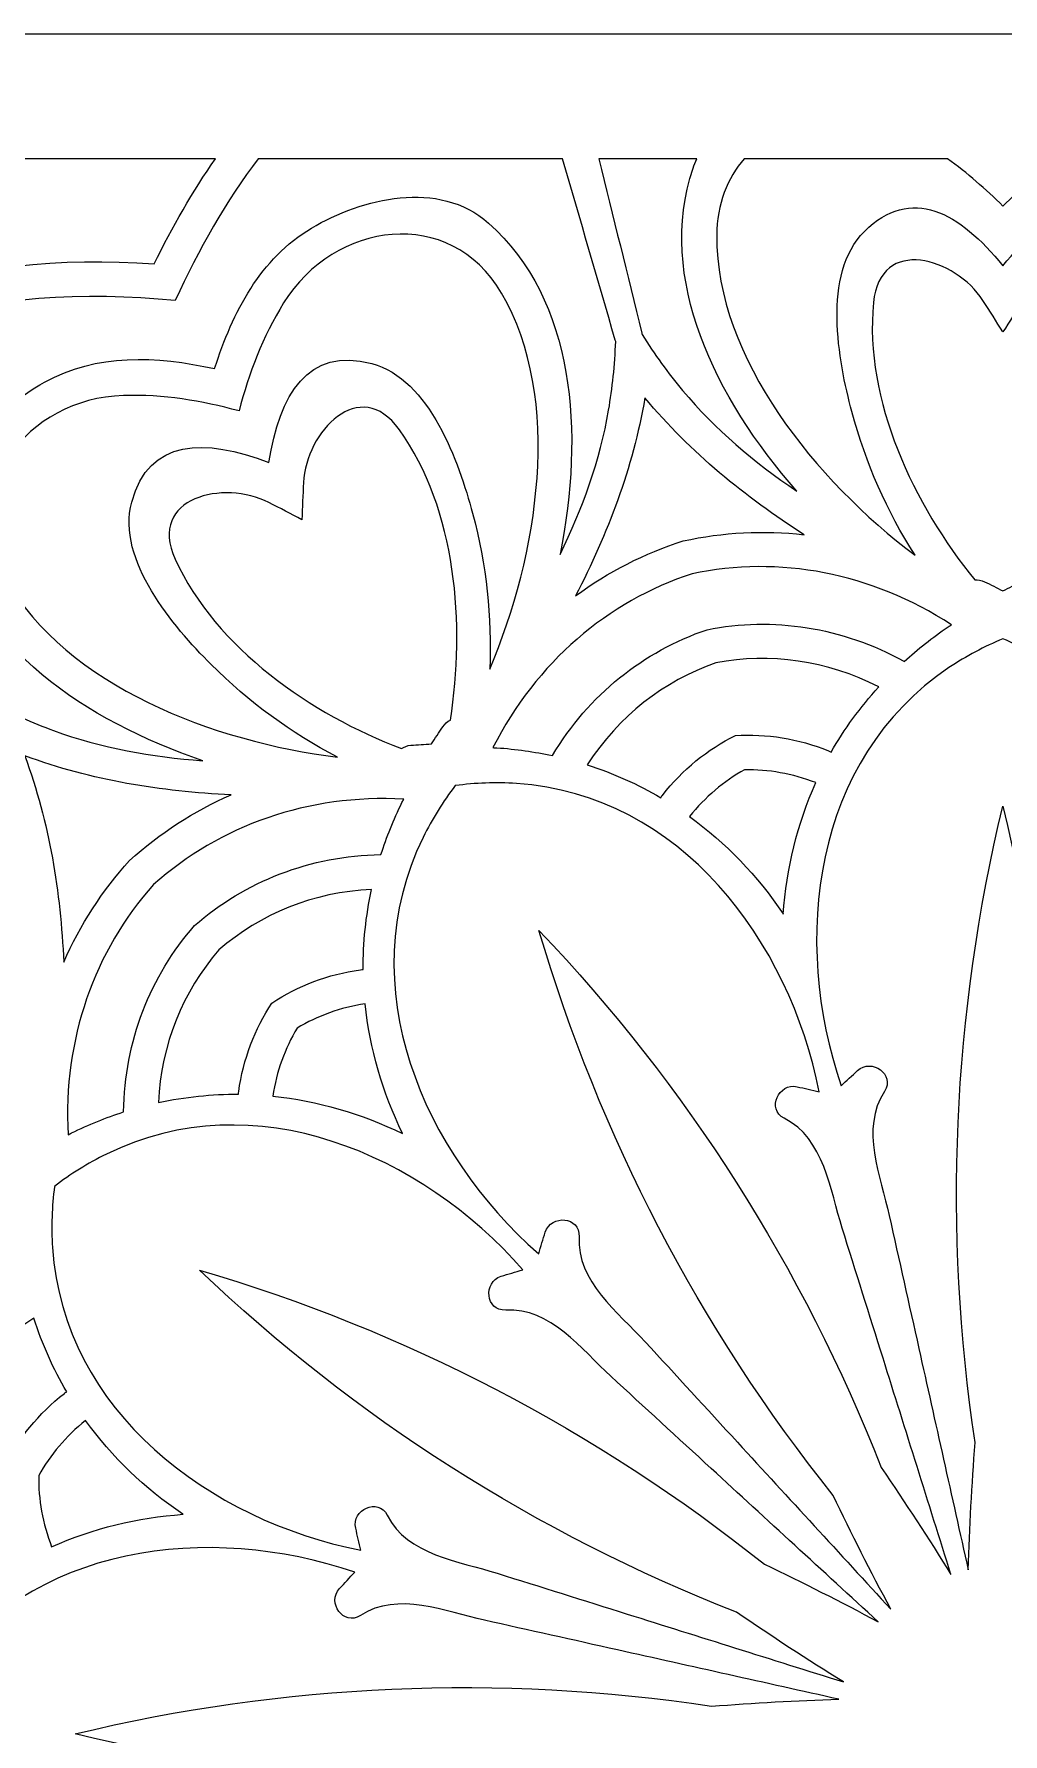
# Model space of a CAD drawing. Extents: x -175 to 692, y -400 to 112.
# Drawn here: x 360 to 406.6, y -113.3 to -31.5 of the extents above; entities that cross this region are included whole.
import ezdxf

# ---------------------------------------------------------------- set-up
doc = ezdxf.new("R2010")
doc.units = 0
doc.header["$MEASUREMENT"] = 0
doc.layers.add('Layer 1', color=7, linetype='Continuous', lineweight=0)

msp = doc.modelspace()

# ---------------------------------------------------------------- linework, layer by layer
at = {"layer": 'Layer 1'}
for points, knots in [([(477.9548339843749, -31.52850341796875), (477.9548339843749, -31.52850341796875), (476.6378173828124, -31.52850341796875), (476.6378173828124, -31.52850341796875), (476.6378173828124, -31.52850341796875), (471.6751708984374, -31.52850341796875), (471.6751708984374, -31.52850341796875), (471.6751708984374, -31.52850341796875), (470.9760131835937, -31.52850341796875), (470.9760131835937, -31.52850341796875), (470.9760131835937, -31.52850341796875), (465.9009399414062, -31.52850341796875), (465.9009399414062, -31.52850341796875), (465.9009399414062, -31.52850341796875), (464.5816040039062, -31.52850341796875), (464.5816040039062, -31.52850341796875), (464.5816040039062, -31.52850341796875), (464.1192016601562, -31.52850341796875), (464.1192016601562, -31.52850341796875), (464.1192016601562, -31.52850341796875), (462.3040161132812, -31.52850341796875), (462.3040161132812, -31.52850341796875), (462.3040161132812, -31.52850341796875), (461.60302734375, -31.52850341796875), (461.60302734375, -31.52850341796875), (461.60302734375, -31.52850341796875), (460.1153564453125, -31.52850341796875), (460.1153564453125, -31.52850341796875), (460.1153564453125, -31.52850341796875), (448.224853515625, -31.52850341796875), (448.224853515625, -31.52850341796875), (448.224853515625, -31.52850341796875), (445.6570434570312, -31.52850341796875), (445.6570434570312, -31.52850341796875), (445.6570434570312, -31.52850341796875), (437.7410278320312, -31.52850341796875), (437.7410278320312, -31.52850341796875), (437.7410278320312, -31.52850341796875), (431.7557373046875, -31.52850341796875), (431.7557373046875, -31.52850341796875), (431.7557373046875, -31.52850341796875), (429.1141967773437, -31.52850341796875), (429.1141967773437, -31.52850341796875), (429.1141967773437, -31.52850341796875), (427.935546875, -31.52850341796875), (427.935546875, -31.52850341796875), (427.935546875, -31.52850341796875), (426.8157348632812, -31.52850341796875), (426.8157348632812, -31.52850341796875), (426.8157348632812, -31.52850341796875), (424.8716430664062, -31.52850341796875), (424.8716430664062, -31.52850341796875), (424.8716430664062, -31.52850341796875), (409.9508666992187, -31.52850341796875), (409.9508666992187, -31.52850341796875), (409.9508666992187, -31.52850341796875), (406.7953491210937, -31.52850341796875), (406.7953491210937, -31.52850341796875), (406.7953491210937, -31.52850341796875), (406.4332885742187, -31.52850341796875), (406.4332885742187, -31.52850341796875), (406.4332885742187, -31.52850341796875), (403.27783203125, -31.52850341796875), (403.27783203125, -31.52850341796875), (403.27783203125, -31.52850341796875), (388.3571166992187, -31.52850341796875), (388.3571166992187, -31.52850341796875), (388.3571166992187, -31.52850341796875), (386.4130249023438, -31.52850341796875), (386.4130249023438, -31.52850341796875), (386.4130249023438, -31.52850341796875), (385.2931518554687, -31.52850341796875), (385.2931518554687, -31.52850341796875), (385.2931518554687, -31.52850341796875), (384.114501953125, -31.52850341796875), (384.114501953125, -31.52850341796875), (384.114501953125, -31.52850341796875), (381.472900390625, -31.52850341796875), (381.472900390625, -31.52850341796875), (381.472900390625, -31.52850341796875), (375.4876098632812, -31.52850341796875), (375.4876098632812, -31.52850341796875), (375.4876098632812, -31.52850341796875), (367.5716552734375, -31.52850341796875), (367.5716552734375, -31.52850341796875), (367.5716552734375, -31.52850341796875), (365.0037841796875, -31.52850341796875), (365.0037841796875, -31.52850341796875), (365.0037841796875, -31.52850341796875), (353.1133422851563, -31.52850341796875), (353.1133422851563, -31.52850341796875), (353.1133422851563, -31.52850341796875), (351.6256713867187, -31.52850341796875), (351.6256713867187, -31.52850341796875), (351.6256713867187, -31.52850341796875), (350.9246215820312, -31.52850341796875), (350.9246215820312, -31.52850341796875), (350.9246215820312, -31.52850341796875), (349.1094360351563, -31.52850341796875), (349.1094360351563, -31.52850341796875), (349.1094360351563, -31.52850341796875), (348.6470336914063, -31.52850341796875), (348.6470336914063, -31.52850341796875), (348.6470336914063, -31.52850341796875), (347.3279418945312, -31.52850341796875), (347.3279418945312, -31.52850341796875), (347.3279418945312, -31.52850341796875), (342.2523803710938, -31.52850341796875), (342.2523803710938, -31.52850341796875), (342.2523803710938, -31.52850341796875), (341.5540771484375, -31.52850341796875), (341.5540771484375, -31.52850341796875), (341.5540771484375, -31.52850341796875), (336.590576171875, -31.52850341796875), (336.590576171875, -31.52850341796875), (336.590576171875, -31.52850341796875), (335.2736206054688, -31.52850341796875), (335.2736206054688, -31.52850341796875), (335.2736206054688, -31.52850341796875), (324.8226318359375, -31.52850341796875), (324.8226318359375, -31.52850341796875), (324.8226318359375, -31.52850341796875), (324.8226318359375, -41.98126220703125), (324.8226318359375, -41.98126220703125), (324.8226318359375, -41.98126220703125), (324.8226318359375, -43.29833984375), (324.8226318359375, -43.29833984375), (324.8226318359375, -43.29833984375), (324.8226318359375, -48.26263427734375), (324.8226318359375, -48.26263427734375), (324.8226318359375, -48.26263427734375), (324.8226318359375, -48.95550537109375), (324.8226318359375, -48.95550537109375), (324.8226318359375, -48.95550537109375), (324.8226318359375, -54.03546142578125), (324.8226318359375, -54.03546142578125), (324.8226318359375, -54.03546142578125), (324.8226318359375, -55.363525390625), (324.8226318359375, -55.363525390625), (324.8226318359375, -55.363525390625), (324.8226318359375, -55.8160400390625), (324.8226318359375, -55.8160400390625), (324.8226318359375, -55.8160400390625), (324.8226318359375, -57.63134765625), (324.8226318359375, -57.63134765625), (324.8226318359375, -57.63134765625), (324.8226318359375, -58.333740234375), (324.8226318359375, -58.333740234375), (324.8226318359375, -58.333740234375), (324.8226318359375, -59.8214111328125), (324.8226318359375, -59.8214111328125), (324.8226318359375, -59.8214111328125), (324.8226318359375, -71.71142578125), (324.8226318359375, -71.71142578125), (324.8226318359375, -71.71142578125), (324.8226318359375, -74.27880859375), (324.8226318359375, -74.27880859375), (324.8226318359375, -74.27880859375), (324.8226318359375, -82.191162109375), (324.8226318359375, -82.191162109375), (324.8226318359375, -82.191162109375), (324.8226318359375, -88.18408203125001), (324.8226318359375, -88.18408203125001), (324.8226318359375, -88.18408203125001), (324.8226318359375, -90.822265625), (324.8226318359375, -90.822265625), (324.8226318359375, -90.822265625), (324.8226318359375, -92.00097656249999), (324.8226318359375, -92.00097656249999), (324.8226318359375, -92.00097656249999), (324.8226318359375, -93.11944580078124), (324.8226318359375, -93.11944580078124), (324.8226318359375, -93.11944580078124), (324.8226318359375, -95.06341552734374), (324.8226318359375, -95.06341552734374), (324.8226318359375, -95.06341552734374), (324.8226318359375, -109.98779296875), (324.8226318359375, -109.98779296875), (324.8226318359375, -109.98779296875), (324.8226318359375, -113.1428833007812), (324.8226318359375, -113.1428833007812), (324.8226318359375, -113.1428833007812), (324.8226318359375, -113.5004272460937), (324.8226318359375, -113.5004272460937), (324.8226318359375, -113.5004272460937), (324.8226318359375, -116.6556396484375), (324.8226318359375, -116.6556396484375), (324.8226318359375, -116.6556396484375), (324.8226318359375, -131.5799560546875), (324.8226318359375, -131.5799560546875), (324.8226318359375, -131.5799560546875), (324.8226318359375, -133.5239868164062), (324.8226318359375, -133.5239868164062), (324.8226318359375, -133.5239868164062), (324.8226318359375, -134.6424560546875), (324.8226318359375, -134.6424560546875), (324.8226318359375, -134.6424560546875), (324.8226318359375, -135.8212280273437), (324.8226318359375, -135.8212280273437), (324.8226318359375, -135.8212280273437), (324.8226318359375, -138.4593505859375), (324.8226318359375, -138.4593505859375), (324.8226318359375, -138.4593505859375), (324.8226318359375, -144.4522094726562), (324.8226318359375, -144.4522094726562), (324.8226318359375, -144.4522094726562), (324.8226318359375, -152.3645629882812), (324.8226318359375, -152.3645629882812), (324.8226318359375, -152.3645629882812), (324.8226318359375, -154.9320068359375), (324.8226318359375, -154.9320068359375), (324.8226318359375, -154.9320068359375), (324.8226318359375, -166.822021484375), (324.8226318359375, -166.822021484375), (324.8226318359375, -166.822021484375), (324.8226318359375, -168.3095703125), (324.8226318359375, -168.3095703125), (324.8226318359375, -168.3095703125), (324.8226318359375, -169.0120849609375), (324.8226318359375, -169.0120849609375), (324.8226318359375, -169.0120849609375), (324.8226318359375, -170.8272094726562), (324.8226318359375, -170.8272094726562), (324.8226318359375, -170.8272094726562), (324.8226318359375, -171.2891845703125), (324.8226318359375, -171.2891845703125), (324.8226318359375, -171.2891845703125), (324.8226318359375, -172.6072998046875), (324.8226318359375, -172.6072998046875), (324.8226318359375, -172.6072998046875), (324.8226318359375, -177.6876831054687), (324.8226318359375, -177.6876831054687), (324.8226318359375, -177.6876831054687), (324.8226318359375, -178.380615234375), (324.8226318359375, -178.380615234375), (324.8226318359375, -178.380615234375), (324.8226318359375, -183.34521484375), (324.8226318359375, -183.34521484375), (324.8226318359375, -183.34521484375), (324.8226318359375, -184.6723022460937), (324.8226318359375, -184.6723022460937), (324.8226318359375, -184.6723022460937), (324.8226318359375, -195.1185302734375), (324.8226318359375, -195.1185302734375), (324.8226318359375, -195.1185302734375), (335.273681640625, -195.1185302734375), (335.273681640625, -195.1185302734375), (335.273681640625, -195.1185302734375), (336.590576171875, -195.1185302734375), (336.590576171875, -195.1185302734375), (336.590576171875, -195.1185302734375), (341.551025390625, -195.1185302734375), (341.551025390625, -195.1185302734375), (341.551025390625, -195.1185302734375), (342.2598266601562, -195.1185302734375), (342.2598266601562, -195.1185302734375), (342.2598266601562, -195.1185302734375), (347.3278198242188, -195.1185302734375), (347.3278198242188, -195.1185302734375), (347.3278198242188, -195.1185302734375), (348.6467895507812, -195.1185302734375), (348.6467895507812, -195.1185302734375), (348.6467895507812, -195.1185302734375), (349.1112060546875, -195.1185302734375), (349.1112060546875, -195.1185302734375), (349.1112060546875, -195.1185302734375), (350.9263305664063, -195.1185302734375), (350.9263305664063, -195.1185302734375), (350.9263305664063, -195.1185302734375), (351.623779296875, -195.1185302734375), (351.623779296875, -195.1185302734375), (351.623779296875, -195.1185302734375), (353.1114501953125, -195.1185302734375), (353.1114501953125, -195.1185302734375), (353.1114501953125, -195.1185302734375), (365.0033569335938, -195.1185302734375), (365.0033569335938, -195.1185302734375), (365.0033569335938, -195.1185302734375), (367.5719604492187, -195.1185302734375), (367.5719604492187, -195.1185302734375), (367.5719604492187, -195.1185302734375), (375.496826171875, -195.1185302734375), (375.496826171875, -195.1185302734375), (375.496826171875, -195.1185302734375), (381.4638061523437, -195.1185302734375), (381.4638061523437, -195.1185302734375), (381.4638061523437, -195.1185302734375), (384.1137084960937, -195.1185302734375), (384.1137084960937, -195.1185302734375), (384.1137084960937, -195.1185302734375), (385.2919921875, -195.1185302734375), (385.2919921875, -195.1185302734375), (385.2919921875, -195.1185302734375), (386.4151000976562, -195.1185302734375), (386.4151000976562, -195.1185302734375), (386.4151000976562, -195.1185302734375), (388.3595581054688, -195.1185302734375), (388.3595581054688, -195.1185302734375), (388.3595581054688, -195.1185302734375), (403.2716674804687, -195.1185302734375), (403.2716674804687, -195.1185302734375), (403.2716674804687, -195.1185302734375), (406.4277954101562, -195.1185302734375), (406.4277954101562, -195.1185302734375), (406.4277954101562, -195.1185302734375), (406.8008422851562, -195.1185302734375), (406.8008422851562, -195.1185302734375), (406.8008422851562, -195.1185302734375), (409.9569702148437, -195.1185302734375), (409.9569702148437, -195.1185302734375), (409.9569702148437, -195.1185302734375), (424.8692016601562, -195.1185302734375), (424.8692016601562, -195.1185302734375), (424.8692016601562, -195.1185302734375), (426.8136596679688, -195.1185302734375), (426.8136596679688, -195.1185302734375), (426.8136596679688, -195.1185302734375), (427.9366455078124, -195.1185302734375), (427.9366455078124, -195.1185302734375), (427.9366455078124, -195.1185302734375), (429.1150512695312, -195.1185302734375), (429.1150512695312, -195.1185302734375), (429.1150512695312, -195.1185302734375), (431.7648315429687, -195.1185302734375), (431.7648315429687, -195.1185302734375), (431.7648315429687, -195.1185302734375), (437.7318725585937, -195.1185302734375), (437.7318725585937, -195.1185302734375), (437.7318725585937, -195.1185302734375), (445.65673828125, -195.1185302734375), (445.65673828125, -195.1185302734375), (445.65673828125, -195.1185302734375), (448.2252807617187, -195.1185302734375), (448.2252807617187, -195.1185302734375), (448.2252807617187, -195.1185302734375), (460.1172485351562, -195.1185302734375), (460.1172485351562, -195.1185302734375), (460.1172485351562, -195.1185302734375), (461.6049194335937, -195.1185302734375), (461.6049194335937, -195.1185302734375), (461.6049194335937, -195.1185302734375), (462.3023071289062, -195.1185302734375), (462.3023071289062, -195.1185302734375), (462.3023071289062, -195.1185302734375), (464.1175537109375, -195.1185302734375), (464.1175537109375, -195.1185302734375), (464.1175537109375, -195.1185302734375), (464.5819091796875, -195.1185302734375), (464.5819091796875, -195.1185302734375), (464.5819091796875, -195.1185302734375), (465.9010620117187, -195.1185302734375), (465.9010620117187, -195.1185302734375), (465.9010620117187, -195.1185302734375), (470.9685668945312, -195.1185302734375), (470.9685668945312, -195.1185302734375), (470.9685668945312, -195.1185302734375), (471.6782836914062, -195.1185302734375), (471.6782836914062, -195.1185302734375), (471.6782836914062, -195.1185302734375), (476.6381225585937, -195.1185302734375), (476.6381225585937, -195.1185302734375), (476.6381225585937, -195.1185302734375), (477.955078125, -195.1185302734375), (477.955078125, -195.1185302734375), (477.955078125, -195.1185302734375), (488.4126586914062, -195.1185302734375), (488.4126586914062, -195.1185302734375), (488.4126586914062, -195.1185302734375), (488.4126586914062, -184.671875), (488.4126586914062, -184.671875), (488.4126586914062, -184.671875), (488.4126586914062, -183.3447875976562), (488.4126586914062, -183.3447875976562), (488.4126586914062, -183.3447875976562), (488.4126586914062, -178.3880004882812), (488.4126586914062, -178.3880004882812), (488.4126586914062, -178.3880004882812), (488.4126586914062, -177.67431640625), (488.4126586914062, -177.67431640625), (488.4126586914062, -177.67431640625), (488.4126586914062, -172.6073608398437), (488.4126586914062, -172.6073608398437), (488.4126586914062, -172.6073608398437), (488.4126586914062, -171.2896118164062), (488.4126586914062, -171.2896118164062), (488.4126586914062, -171.2896118164062), (488.4126586914062, -170.82421875), (488.4126586914062, -170.82421875), (488.4126586914062, -170.82421875), (488.4126586914062, -169.009033203125), (488.4126586914062, -169.009033203125), (488.4126586914062, -169.009033203125), (488.4126586914062, -168.3130493164062), (488.4126586914062, -168.3130493164062), (488.4126586914062, -168.3130493164062), (488.4126586914062, -166.8253784179687), (488.4126586914062, -166.8253784179687), (488.4126586914062, -166.8253784179687), (488.4126586914062, -154.932861328125), (488.4126586914062, -154.932861328125), (488.4126586914062, -154.932861328125), (488.4126586914062, -152.364013671875), (488.4126586914062, -152.364013671875), (488.4126586914062, -152.364013671875), (488.4126586914062, -144.4352416992187), (488.4126586914062, -144.4352416992187), (488.4126586914062, -144.4352416992187), (488.4126586914062, -138.4760131835937), (488.4126586914062, -138.4760131835937), (488.4126586914062, -138.4760131835937), (488.4126586914062, -135.8226928710937), (488.4126586914062, -135.8226928710937), (488.4126586914062, -135.8226928710937), (488.4126586914062, -134.64453125), (488.4126586914062, -134.64453125), (488.4126586914062, -134.64453125), (488.4126586914062, -133.5202026367187), (488.4126586914062, -133.5202026367187), (488.4126586914062, -133.5202026367187), (488.4126586914062, -131.5755004882812), (488.4126586914062, -131.5755004882812), (488.4126586914062, -131.5755004882812), (488.4126586914062, -116.6668701171875), (488.4126586914062, -116.6668701171875), (488.4126586914062, -116.6668701171875), (488.4126586914062, -113.5104370117187), (488.4126586914062, -113.5104370117187), (488.4126586914062, -113.5104370117187), (488.4126586914062, -113.1329956054687), (488.4126586914062, -113.1329956054687), (488.4126586914062, -113.1329956054687), (488.4126586914062, -109.9765625), (488.4126586914062, -109.9765625), (488.4126586914062, -109.9765625), (488.4126586914062, -95.06787109375), (488.4126586914062, -95.06787109375), (488.4126586914062, -95.06787109375), (488.4126586914062, -93.12322998046875), (488.4126586914062, -93.12322998046875), (488.4126586914062, -93.12322998046875), (488.4126586914062, -91.9989013671875), (488.4126586914062, -91.9989013671875), (488.4126586914062, -91.9989013671875), (488.4126586914062, -90.82073974609375), (488.4126586914062, -90.82073974609375), (488.4126586914062, -90.82073974609375), (488.4126586914062, -88.16741943359375), (488.4126586914062, -88.16741943359375), (488.4126586914062, -88.16741943359375), (488.4126586914062, -82.20812988281251), (488.4126586914062, -82.20812988281251), (488.4126586914062, -82.20812988281251), (488.4126586914062, -74.27935791015625), (488.4126586914062, -74.27935791015625), (488.4126586914062, -74.27935791015625), (488.4126586914062, -71.71051025390625), (488.4126586914062, -71.71051025390625), (488.4126586914062, -71.71051025390625), (488.4126586914062, -59.8179931640625), (488.4126586914062, -59.8179931640625), (488.4126586914062, -59.8179931640625), (488.4126586914062, -58.330322265625), (488.4126586914062, -58.330322265625), (488.4126586914062, -58.330322265625), (488.4126586914062, -57.6343994140625), (488.4126586914062, -57.6343994140625), (488.4126586914062, -57.6343994140625), (488.4126586914062, -55.81915283203125), (488.4126586914062, -55.81915283203125), (488.4126586914062, -55.81915283203125), (488.4126586914062, -55.36328125), (488.4126586914062, -55.36328125), (488.4126586914062, -55.36328125), (488.4126586914062, -54.03515625), (488.4126586914062, -54.03515625), (488.4126586914062, -54.03515625), (488.4126586914062, -48.96923828125), (488.4126586914062, -48.96923828125), (488.4126586914062, -48.96923828125), (488.4126586914062, -48.2552490234375), (488.4126586914062, -48.2552490234375), (488.4126586914062, -48.2552490234375), (488.4126586914062, -43.29779052734375), (488.4126586914062, -43.29779052734375), (488.4126586914062, -43.29779052734375), (488.4126586914062, -41.98138427734375), (488.4126586914062, -41.98138427734375), (488.4126586914062, -41.98138427734375), (488.4126586914062, -31.52850341796875), (488.4126586914062, -31.52850341796875), (488.4126586914062, -31.52850341796875), (477.9548339843749, -31.52850341796875), (477.9548339843749, -31.52850341796875)], [0, 0, 0, 0, 1, 1, 1, 2, 2, 2, 3, 3, 3, 4, 4, 4, 5, 5, 5, 6, 6, 6, 7, 7, 7, 8, 8, 8, 9, 9, 9, 10, 10, 10, 11, 11, 11, 12, 12, 12, 13, 13, 13, 14, 14, 14, 15, 15, 15, 16, 16, 16, 17, 17, 17, 18, 18, 18, 19, 19, 19, 20, 20, 20, 21, 21, 21, 22, 22, 22, 23, 23, 23, 24, 24, 24, 25, 25, 25, 26, 26, 26, 27, 27, 27, 28, 28, 28, 29, 29, 29, 30, 30, 30, 31, 31, 31, 32, 32, 32, 33, 33, 33, 34, 34, 34, 35, 35, 35, 36, 36, 36, 37, 37, 37, 38, 38, 38, 39, 39, 39, 40, 40, 40, 41, 41, 41, 42, 42, 42, 43, 43, 43, 44, 44, 44, 45, 45, 45, 46, 46, 46, 47, 47, 47, 48, 48, 48, 49, 49, 49, 50, 50, 50, 51, 51, 51, 52, 52, 52, 53, 53, 53, 54, 54, 54, 55, 55, 55, 56, 56, 56, 57, 57, 57, 58, 58, 58, 59, 59, 59, 60, 60, 60, 61, 61, 61, 62, 62, 62, 63, 63, 63, 64, 64, 64, 65, 65, 65, 66, 66, 66, 67, 67, 67, 68, 68, 68, 69, 69, 69, 70, 70, 70, 71, 71, 71, 72, 72, 72, 73, 73, 73, 74, 74, 74, 75, 75, 75, 76, 76, 76, 77, 77, 77, 78, 78, 78, 79, 79, 79, 80, 80, 80, 81, 81, 81, 82, 82, 82, 83, 83, 83, 84, 84, 84, 85, 85, 85, 86, 86, 86, 87, 87, 87, 88, 88, 88, 89, 89, 89, 90, 90, 90, 91, 91, 91, 92, 92, 92, 93, 93, 93, 94, 94, 94, 95, 95, 95, 96, 96, 96, 97, 97, 97, 98, 98, 98, 99, 99, 99, 100, 100, 100, 101, 101, 101, 102, 102, 102, 103, 103, 103, 104, 104, 104, 105, 105, 105, 106, 106, 106, 107, 107, 107, 108, 108, 108, 109, 109, 109, 110, 110, 110, 111, 111, 111, 112, 112, 112, 113, 113, 113, 114, 114, 114, 115, 115, 115, 116, 116, 116, 117, 117, 117, 118, 118, 118, 119, 119, 119, 120, 120, 120, 121, 121, 121, 122, 122, 122, 123, 123, 123, 124, 124, 124, 125, 125, 125, 126, 126, 126, 127, 127, 127, 128, 128, 128, 129, 129, 129, 130, 130, 130, 131, 131, 131, 132, 132, 132, 133, 133, 133, 134, 134, 134, 135, 135, 135, 136, 136, 136, 137, 137, 137, 138, 138, 138, 139, 139, 139, 140, 140, 140, 141, 141, 141, 142, 142, 142, 143, 143, 143, 144, 144, 144, 145, 145, 145, 146, 146, 146, 147, 147, 147, 148, 148, 148, 149, 149, 149, 150, 150, 150, 151, 151, 151, 152, 152, 152, 153, 153, 153, 154, 154, 154, 155, 155, 155, 156, 156, 156, 157, 157, 157, 158, 158, 158, 159, 159, 159, 160, 160, 160, 161, 161, 161, 162, 162, 162, 163, 163, 163, 164, 164, 164, 164]), ([(354.5867919921875, -37.52850341796875), (354.5963745117187, -37.60858154296875), (354.5966186523437, -37.683837890625), (354.6192016601562, -37.77032470703125), (355.013671875, -39.282470703125), (356.7893676757813, -38.6773681640625), (357.1903076171875, -37.58154296875), (357.1973266601562, -37.56231689453125), (357.1927490234375, -37.547119140625), (357.197998046875, -37.52850341796875), (357.197998046875, -37.52850341796875), (368.724609375, -37.52850341796875), (368.724609375, -37.52850341796875), (367.629638671875, -39.0914306640625), (366.6438598632812, -40.8212890625), (365.77734375, -42.59002685546875), (365.77734375, -42.59002685546875), (365.7796020507813, -42.5938720703125), (365.7796020507813, -42.5938720703125), (356.8261108398437, -41.9830322265625), (347.336181640625, -43.91522216796874), (348.2879028320312, -53.66656494140625), (348.2587280273437, -53.6361083984375), (348.2294921875, -53.605712890625), (348.2002563476563, -53.5753173828125), (347.9746704101562, -53.3404541015625), (347.7098999023437, -53.28875732421875), (347.4715576171875, -53.35003662109375), (346.4636840820312, -52.4150390625), (345.4558715820312, -51.48004150390625), (344.4480590820313, -50.54498291015625), (343.6600952148438, -47.025634765625), (345.8338012695313, -41.76397705078125), (347.909912109375, -37.52850341796875), (347.909912109375, -37.52850341796875), (354.5867919921875, -37.52850341796875), (354.5867919921875, -37.52850341796875)], [0, 0, 0, 0, 1, 1, 1, 2, 2, 2, 3, 3, 3, 4, 4, 4, 5, 5, 5, 6, 6, 6, 7, 7, 7, 8, 8, 8, 9, 9, 9, 10, 10, 10, 11, 11, 11, 12, 12, 12, 12]), ([(366.7923583984375, -44.3480224609375), (367.9071044921875, -41.921142578125), (369.2513427734375, -39.5205078125), (370.7874145507812, -37.52850341796875), (370.7874145507812, -37.52850341796875), (385.4307861328125, -37.52850341796875), (385.4307861328125, -37.52850341796875), (386.2740478515625, -40.44140624999999), (387.1173095703125, -43.354248046875), (387.9605102539063, -46.26715087890625), (387.9661254882813, -46.2864990234375), (387.9752197265625, -46.3018798828125), (387.9817504882812, -46.32025146484375), (387.9415283203125, -47.453369140625), (387.8244018554688, -48.5687255859375), (387.6431884765625, -49.62542724609375), (387.2283935546875, -52.04345703125), (386.38330078125, -54.352783203125), (385.3064575195313, -56.56866455078125), (386.4730224609375, -50.725830078125), (386.0352172851563, -44.32019042968749), (381.8636474609375, -40.62774658203125), (379.46484375, -38.50439453125), (375.7781372070312, -39.4215087890625), (373.3402099609375, -40.87017822265624), (370.8932495117188, -42.3240966796875), (369.5496826171875, -44.896728515625), (368.6868896484375, -47.62945556640625), (365.8888549804688, -47.01031494140624), (362.9891967773438, -46.8875732421875), (360.5065307617187, -48.2796630859375), (358.032958984375, -49.66668701171875), (355.3954467773437, -52.40087890625), (356.0348510742187, -55.5400390625), (357.1468505859375, -60.99884033203125), (362.4752197265625, -64.58087158203125), (368.1185302734375, -66.49200439453125), (365.6611328125, -66.31658935546875), (363.2387084960937, -65.89385986328125), (360.9373779296875, -65.0440673828125), (359.9315795898438, -64.67266845703125), (358.9071655273437, -64.2164306640625), (357.90576171875, -63.68475341796875), (357.8931274414062, -63.66986083984375), (357.8843383789063, -63.654296875), (357.8703002929688, -63.63970947265625), (355.4080200195313, -61.07696533203125), (352.9457397460938, -58.51434326171875), (350.4834594726562, -55.95159912109375), (350.3280639648437, -55.50567626953125), (350.1920166015625, -55.05035400390625), (350.0999755859375, -54.57513427734375), (348.2432250976562, -44.98846435546875), (358.0272827148438, -43.53100585937499), (366.7929077148437, -44.3489990234375), (366.7929077148437, -44.3489990234375), (366.7923583984375, -44.3480224609375), (366.7923583984375, -44.3480224609375)], [0, 0, 0, 0, 1, 1, 1, 2, 2, 2, 3, 3, 3, 4, 4, 4, 5, 5, 5, 6, 6, 6, 7, 7, 7, 8, 8, 8, 9, 9, 9, 10, 10, 10, 11, 11, 11, 12, 12, 12, 13, 13, 13, 14, 14, 14, 15, 15, 15, 16, 16, 16, 17, 17, 17, 18, 18, 18, 19, 19, 19, 19]), ([(391.888916015625, -37.52850341796875), (391.8208618164062, -37.6783447265625), (391.755859375, -37.8306884765625), (391.7020874023437, -37.9915771484375), (389.9356689453125, -43.2750244140625), (392.75927734375, -49.0413818359375), (396.69091796875, -53.51812744140625), (394.6504516601562, -52.1375732421875), (392.763916015625, -50.56011962890625), (391.1957397460938, -48.67352294921875), (390.5104370117188, -47.8489990234375), (389.851318359375, -46.94165039062499), (389.2499389648437, -45.98046875), (389.2463989257813, -45.9613037109375), (389.24658203125, -45.9434814453125), (389.2417602539063, -45.923828125), (388.5515747070312, -43.12542724609374), (387.861328125, -40.32696533203124), (387.171142578125, -37.52850341796875), (387.171142578125, -37.52850341796875), (391.888916015625, -37.52850341796875), (391.888916015625, -37.52850341796875)], [0, 0, 0, 0, 1, 1, 1, 2, 2, 2, 3, 3, 3, 4, 4, 4, 5, 5, 5, 6, 6, 6, 7, 7, 7, 7]), ([(394.164794921875, -37.52850341796875), (394.164794921875, -37.52850341796875), (403.949462890625, -37.52850341796875), (403.949462890625, -37.52850341796875), (404.9036254882812, -38.21771240234375), (405.7846679687499, -38.983642578125), (406.6143188476562, -39.812255859375), (407.4439697265624, -38.983642578125), (408.324951171875, -38.21771240234375), (409.2791748046875, -37.52850341796875), (409.2791748046875, -37.52850341796875), (419.0639038085937, -37.52850341796875), (419.0639038085937, -37.52850341796875), (419.8726196289062, -38.466064453125), (420.3763427734375, -39.7095947265625), (420.3852539062499, -41.218017578125), (420.4202880859375, -47.12371826171875), (415.6021728515624, -53.0296630859375), (410.8436889648437, -56.60614013671875), (412.1985473632812, -54.4859619140625), (413.2087402343749, -52.20147705078125), (413.881591796875, -49.6947021484375), (414.5391235351562, -47.2452392578125), (415.3272094726562, -43.077392578125), (413.2802124023437, -41.03039550781249), (411.0347900390625, -38.7850341796875), (408.6887817382812, -40.11871337890625), (406.6143188476562, -42.68609619140625), (404.5399169921875, -40.11871337890625), (402.19384765625, -38.7850341796875), (399.948486328125, -41.03039550781249), (397.9014282226562, -43.077392578125), (398.6895751953125, -47.2452392578125), (399.3471069335937, -49.6947021484375), (400.0199584960937, -52.20147705078125), (401.0301513671874, -54.4859619140625), (402.3850097656249, -56.60614013671875), (397.62646484375, -53.0296630859375), (392.8084106445313, -47.12371826171875), (392.8434448242187, -41.218017578125), (392.8523559570312, -39.7095947265625), (393.3560791015625, -38.466064453125), (394.164794921875, -37.52850341796875)], [0, 0, 0, 0, 1, 1, 1, 2, 2, 2, 3, 3, 3, 4, 4, 4, 5, 5, 5, 6, 6, 6, 7, 7, 7, 8, 8, 8, 9, 9, 9, 10, 10, 10, 11, 11, 11, 12, 12, 12, 13, 13, 13, 14, 14, 14, 14]), ([(381.9192504882813, -62.09002685546875), (382.0325317382812, -59.57647705078125), (381.7651977539063, -57.0928955078125), (381.0944213867188, -54.58544921875), (380.4391479492188, -52.13543701171875), (379.0377807617188, -48.1319580078125), (376.241455078125, -47.38262939453124), (373.1741943359375, -46.56079101562499), (371.809326171875, -48.8887939453125), (371.2965087890625, -52.14947509765625), (368.2163696289062, -50.9632568359375), (365.5177612304687, -50.98126220703125), (364.6959228515625, -54.04852294921875), (363.9465942382813, -56.8448486328125), (366.7130737304688, -60.0601806640625), (368.5072021484375, -61.85272216796875), (370.3433837890625, -63.687255859375), (372.3604125976562, -65.16058349609375), (374.5938720703125, -66.31927490234375), (368.6846313476562, -65.6011962890625), (361.55908203125, -62.8955078125), (358.6365356445313, -57.76348876953125), (356.2154541015625, -53.51202392578125), (359.6600341796875, -49.06298828125), (364.29248046875, -48.92218017578125), (366.2232055664063, -48.86346435546875), (368.0538330078125, -49.177978515625), (369.8595581054687, -49.66058349609375), (369.8595581054687, -49.66058349609375), (369.859619140625, -49.66058349609375), (369.859619140625, -49.66058349609375), (370.344482421875, -47.85546875), (370.9874267578125, -46.11285400390625), (372.003662109375, -44.4700927734375), (374.4418334960938, -40.52874755859375), (380.01708984375, -39.7701416015625), (382.4884033203125, -43.9925537109375), (385.4716186523437, -49.089599609375), (384.2520141601562, -56.61346435546875), (381.9192504882813, -62.09002685546875)], [0, 0, 0, 0, 1, 1, 1, 2, 2, 2, 3, 3, 3, 4, 4, 4, 5, 5, 5, 6, 6, 6, 7, 7, 7, 8, 8, 8, 9, 9, 9, 10, 10, 10, 11, 11, 11, 12, 12, 12, 13, 13, 13, 13]), ([(407.9735717773437, -57.79364013671875), (407.8148803710937, -57.78515625), (407.6522216796875, -57.8055419921875), (407.4996337890625, -57.8812255859375), (407.2052001953125, -58.02734375), (406.9107666015624, -58.17340087890625), (406.6162719726562, -58.3194580078125), (406.615478515625, -58.31988525390625), (406.6151733398437, -58.32073974609375), (406.6143188476562, -58.3211669921875), (406.6135253906249, -58.32073974609375), (406.6132202148437, -58.31988525390625), (406.6124267578125, -58.3194580078125), (406.3179321289062, -58.17340087890625), (406.0234985351562, -58.02734375), (405.7290039062499, -57.8812255859375), (405.5764770507812, -57.8055419921875), (405.413818359375, -57.78515625), (405.2550659179687, -57.79364013671875), (402.3384399414062, -54.19647216796875), (399.9232788085937, -49.1572265625), (400.3870849609374, -44.4534912109375), (400.7072143554687, -41.2059326171875), (404.3364868164062, -42.30364990234375), (405.6542968749999, -44.35400390625), (405.9767456054687, -44.85565185546875), (406.299072265625, -45.35778808593749), (406.6143188476562, -45.8642578125), (406.9296264648437, -45.35778808593749), (407.2518920898437, -44.85565185546875), (407.5743408203124, -44.35400390625), (408.8922119140624, -42.30364990234375), (412.521484375, -41.2059326171875), (412.8416137695312, -44.4534912109375), (413.3053588867187, -49.1572265625), (410.8902587890624, -54.19647216796875), (407.9735717773437, -57.79364013671875)], [0, 0, 0, 0, 1, 1, 1, 2, 2, 2, 3, 3, 3, 4, 4, 4, 5, 5, 5, 6, 6, 6, 7, 7, 7, 8, 8, 8, 9, 9, 9, 10, 10, 10, 11, 11, 11, 12, 12, 12, 12]), ([(380.0300903320313, -64.537353515625), (379.8853149414063, -64.60919189453125), (379.7567749023437, -64.7218017578125), (379.6608276367188, -64.8662109375), (379.4788208007812, -65.13995361328125), (379.296875, -65.4136962890625), (379.1149291992188, -65.68743896484375), (379.1144409179687, -65.68804931640625), (379.1143188476563, -65.6888427734375), (379.1138305664063, -65.68951416015625), (379.113037109375, -65.6895751953125), (379.1123657226563, -65.6893310546875), (379.111572265625, -65.68939208984375), (378.7835083007812, -65.7100830078125), (378.4554443359375, -65.73077392578125), (378.1273803710937, -65.75152587890625), (377.9574584960938, -65.76226806640625), (377.806396484375, -65.82598876953125), (377.6732177734375, -65.91265869140625), (373.3486938476563, -64.25579833984375), (368.7374877929688, -61.09918212890625), (366.7872314453125, -56.79376220703125), (365.4407348632812, -53.8211669921875), (369.1326293945313, -52.95721435546875), (371.299072265625, -54.07391357421875), (371.8291625976562, -54.34710693359375), (372.359375, -54.620849609375), (372.8856201171875, -54.90185546875), (372.8856201171875, -54.90185546875), (372.8856811523438, -54.9019775390625), (372.8856811523438, -54.9019775390625), (372.9054565429688, -54.3056640625), (372.9334716796875, -53.7095947265625), (372.9618530273437, -53.1138916015625), (373.0780029296875, -50.6793212890625), (375.6721801757813, -47.9140625), (377.5732421875, -50.56646728515625), (380.323486328125, -54.40362548828125), (380.7538452148437, -59.966796875), (380.0300903320313, -64.537353515625)], [0, 0, 0, 0, 1, 1, 1, 2, 2, 2, 3, 3, 3, 4, 4, 4, 5, 5, 5, 6, 6, 6, 7, 7, 7, 8, 8, 8, 9, 9, 9, 10, 10, 10, 11, 11, 11, 12, 12, 12, 13, 13, 13, 13]), ([(389.3883056640625, -49.03314208984375), (391.5936889648437, -51.6817626953125), (394.2079467773437, -53.79705810546875), (397.04736328125, -55.62103271484375), (395.1049194335937, -55.3992919921875), (393.1453247070312, -55.5), (391.233642578125, -55.9202880859375), (389.367919921875, -56.51214599609375), (387.6206665039063, -57.4046630859375), (386.04931640625, -58.56793212890625), (387.5963134765625, -55.56866455078125), (388.8026733398437, -52.42962646484375), (389.3883056640625, -49.03314208984375)], [0, 0, 0, 0, 1, 1, 1, 2, 2, 2, 3, 3, 3, 4, 4, 4, 4]), ([(403.9803466796874, -60.05230712890625), (403.214111328125, -60.5662841796875), (402.5205688476562, -61.13226318359375), (401.8665771484375, -61.72406005859375), (401.8598022460937, -61.7200927734375), (401.8551025390625, -61.71514892578125), (401.8482055664062, -61.71136474609375), (398.8790893554687, -60.06182861328125), (395.5457153320312, -59.55804443359375), (392.3778686523437, -60.1904296875), (392.3778686523437, -60.1904296875), (392.3778686523437, -60.19049072265625), (392.3778686523437, -60.19049072265625), (389.3181762695312, -61.22674560546875), (386.6834106445312, -63.32965087890625), (384.936767578125, -66.24273681640625), (384.9357299804688, -66.2445068359375), (384.9353637695313, -66.2462158203125), (384.934326171875, -66.24798583984375), (384.0721435546875, -66.0625), (383.18115234375, -65.93402099609375), (382.2608032226563, -65.8720703125), (382.1975708007812, -65.8677978515625), (382.1350708007813, -65.8677978515625), (382.072021484375, -65.864501953125), (384.1690673828125, -61.75823974609375), (387.5869750976562, -58.8265380859375), (391.65673828125, -57.499267578125), (395.8449096679688, -56.6138916015625), (400.2708129882812, -57.44378662109375), (404.1400146484375, -59.951416015625), (404.0870971679687, -59.98583984375), (404.0329589843749, -60.01702880859375), (403.9803466796874, -60.05230712890625)], [0, 0, 0, 0, 1, 1, 1, 2, 2, 2, 3, 3, 3, 4, 4, 4, 5, 5, 5, 6, 6, 6, 7, 7, 7, 8, 8, 8, 9, 9, 9, 10, 10, 10, 11, 11, 11, 11]), ([(398.3483276367187, -66.08514404296875), (398.3090209960938, -66.0618896484375), (398.269775390625, -66.03839111328125), (398.2244262695313, -66.01995849609375), (396.7642822265625, -65.4261474609375), (395.2371215820313, -65.1893310546875), (393.7412719726562, -65.2786865234375), (392.4010620117187, -65.94921875), (391.1969604492187, -66.91790771484375), (390.2293701171875, -68.1622314453125), (390.1998291015625, -68.20025634765625), (390.177978515625, -68.23956298828125), (390.15576171875, -68.27880859375), (389.0529174804687, -67.6292724609375), (387.8682861328125, -67.09716796875), (386.6107177734375, -66.69549560546875), (388.1341552734375, -64.33795166015625), (390.298583984375, -62.6541748046875), (392.8062744140625, -61.789306640625), (392.8062744140625, -61.789306640625), (392.8062744140625, -61.78924560546875), (392.8062744140625, -61.78924560546875), (395.4148559570313, -61.28350830078125), (398.1361083984375, -61.66162109375), (400.6376953124999, -62.94696044921875), (399.7491455078125, -63.92388916015625), (398.9788818359375, -64.970947265625), (398.3483276367187, -66.08514404296875)], [0, 0, 0, 0, 1, 1, 1, 2, 2, 2, 3, 3, 3, 4, 4, 4, 5, 5, 5, 6, 6, 6, 7, 7, 7, 8, 8, 8, 9, 9, 9, 9]), ([(414.3978271484375, -82.13482666015625), (414.135986328125, -81.89093017578125), (413.8742065429687, -81.64697265624999), (413.6123657226562, -81.40307617187501), (412.9456176757812, -80.78192138671875), (411.7802124023437, -81.59350585937501), (412.3136596679687, -82.40509033203125), (413.4921874999999, -84.19824218749999), (412.4993896484374, -86.51873779296876), (412.0844116210937, -88.3802490234375), (411.6087646484374, -90.51397705078125), (411.1331176757812, -92.647705078125), (410.6574707031249, -94.781494140625), (409.8662719726562, -98.3306884765625), (409.0751342773437, -101.8799438476562), (408.283935546875, -105.42919921875), (408.2218017578124, -103.38134765625), (408.1080932617187, -101.337646484375), (407.9505615234374, -99.29833984375001), (409.4945678710937, -89.081787109375), (409.0422363281249, -78.71051025390625), (406.6143188476562, -68.67724609375), (404.1864624023437, -78.71051025390625), (403.7340698242187, -89.081787109375), (405.2781372070312, -99.29833984375001), (405.12060546875, -101.337646484375), (405.0068969726562, -103.38134765625), (404.9447631835937, -105.42919921875), (404.153564453125, -101.8799438476562), (403.3623657226562, -98.3306884765625), (402.5711669921874, -94.781494140625), (402.0955810546874, -92.647705078125), (401.6198730468749, -90.51397705078125), (401.1442871093749, -88.3802490234375), (400.7293090820312, -86.51873779296876), (399.7365112304688, -84.19824218749999), (400.9150390624999, -82.40509033203125), (401.448486328125, -81.59350585937501), (400.2830810546875, -80.78192138671875), (399.6163330078125, -81.40307617187501), (399.3544921875, -81.64697265624999), (399.0927124023437, -81.89093017578125), (398.8308715820313, -82.13482666015625), (396.4468383789062, -75.16064453125), (397.4306030273437, -66.4334716796875), (404.018310546875, -62.0147705078125), (404.848388671875, -61.4580078125), (405.7205810546874, -61.002197265625), (406.6143188476562, -60.6304931640625), (407.5081176757812, -61.002197265625), (408.3803100585937, -61.4580078125), (409.2103881835937, -62.0147705078125), (415.7980346679687, -66.4334716796875), (416.7817993164062, -75.16064453125), (414.3978271484375, -82.13482666015625)], [0, 0, 0, 0, 1, 1, 1, 2, 2, 2, 3, 3, 3, 4, 4, 4, 5, 5, 5, 6, 6, 6, 7, 7, 7, 8, 8, 8, 9, 9, 9, 10, 10, 10, 11, 11, 11, 12, 12, 12, 13, 13, 13, 14, 14, 14, 15, 15, 15, 16, 16, 16, 17, 17, 17, 18, 18, 18, 18]), ([(364.5935668945313, -71.3009033203125), (363.273681640625, -72.74639892578125), (362.206787109375, -74.39300537109375), (361.4275512695312, -76.18609619140625), (361.2676391601563, -72.81512451171875), (360.742919921875, -69.49346923828125), (359.5518188476563, -66.25921630859375), (362.7861328125, -67.45025634765625), (366.1078491210937, -67.97503662109375), (369.4788208007813, -68.13494873046875), (367.6856689453125, -68.9141845703125), (366.0390014648438, -69.9810791015625), (364.5935668945313, -71.3009033203125)], [0, 0, 0, 0, 1, 1, 1, 2, 2, 2, 3, 3, 3, 4, 4, 4, 4]), ([(397.60986328125, -67.55035400390625), (396.71826171875, -69.53851318359375), (396.2044677734375, -71.67852783203125), (396.0463256835938, -73.8812255859375), (396.0463256835938, -73.8812255859375), (396.0400390625, -73.85797119140625), (396.0400390625, -73.85797119140625), (394.803955078125, -72.037109375), (393.2893676757812, -70.4493408203125), (391.5289916992188, -69.17767333984375), (392.28759765625, -68.24041748046875), (393.1875, -67.483154296875), (394.1830444335938, -66.92767333984375), (395.3240966796875, -66.91094970703125), (396.4832763671875, -67.11712646484375), (397.60986328125, -67.55035400390625)], [0, 0, 0, 0, 1, 1, 1, 2, 2, 2, 3, 3, 3, 4, 4, 4, 5, 5, 5, 5]), ([(397.7724609375, -82.423828125), (397.4201049804688, -82.3426513671875), (397.0677490234375, -82.261474609375), (396.7154541015625, -82.18035888671876), (395.8275146484375, -81.97576904296875), (395.2239990234375, -83.26135253906249), (396.0917358398437, -83.697509765625), (398.009033203125, -84.66113281250001), (398.3095092773437, -87.16717529296875), (398.880859375, -88.98675537109374), (399.5357666015625, -91.07244873046875), (400.1907348632812, -93.15814208984376), (400.8457031249999, -95.24383544921875), (401.9351196289062, -98.71319580078125), (403.0245971679687, -102.1825561523437), (404.114013671875, -105.6519165039062), (403.0363159179687, -103.9094848632812), (401.9159545898437, -102.1963500976562), (400.7598266601562, -100.5089111328125), (396.98876953125, -90.88909912109375), (391.411376953125, -82.133544921875), (384.2921142578125, -74.65850830078125), (387.2061157226562, -84.56140136718749), (391.9998779296875, -93.76940917968751), (398.4453735351562, -101.8450927734375), (399.32861328125, -103.6900024414062), (400.2519531249999, -105.5167846679687), (401.2221069335937, -107.3212890625), (398.7623291015625, -104.6431884765625), (396.3025512695312, -101.9650268554687), (393.8427734375, -99.28698730468751), (392.3639526367188, -97.67687988281251), (390.8851928710938, -96.06689453125), (389.4063720703125, -94.456787109375), (388.1162719726562, -93.05218505859375), (386.09619140625, -91.53894042968749), (386.2203369140625, -89.39678955078125), (386.2764892578125, -88.42718505859375), (384.8614501953125, -88.30706787109376), (384.5946044921875, -89.17834472656251), (384.4887084960938, -89.5240478515625), (384.3828125, -89.8697509765625), (384.2769775390625, -90.2154541015625), (378.723876953125, -85.36773681640625), (375.2163696289063, -77.30810546875), (378.712646484375, -70.1866455078125), (379.1533203125, -69.28887939453125), (379.6769409179688, -68.453125), (380.2654418945312, -67.68402099609375), (380.2654418945312, -67.68402099609375), (380.2687377929688, -67.68975830078125), (380.2687377929688, -67.68975830078125), (381.2285766601562, -67.5648193359375), (382.2118530273438, -67.5234375), (383.2091064453125, -67.590576171875), (391.1246337890625, -68.12347412109375), (396.3507690429688, -75.19097900390625), (397.7724609375, -82.423828125)], [0, 0, 0, 0, 1, 1, 1, 2, 2, 2, 3, 3, 3, 4, 4, 4, 5, 5, 5, 6, 6, 6, 7, 7, 7, 8, 8, 8, 9, 9, 9, 10, 10, 10, 11, 11, 11, 12, 12, 12, 13, 13, 13, 14, 14, 14, 15, 15, 15, 16, 16, 16, 17, 17, 17, 18, 18, 18, 19, 19, 19, 19]), ([(377.7919311523437, -68.33917236328125), (377.7628173828125, -68.396484375), (377.7269287109375, -68.44818115234375), (377.6985473632813, -68.506103515625), (377.2919921875, -69.33416748046875), (376.957763671875, -70.1700439453125), (376.6873168945313, -71.00933837890625), (376.6852416992187, -71.0093994140625), (376.68359375, -71.00885009765625), (376.6815185546875, -71.00885009765625), (373.2854614257813, -71.06494140625), (370.1468505859375, -72.29534912109375), (367.7195434570312, -74.42694091796875), (365.5879516601562, -76.85418701171875), (364.3576049804687, -79.9927978515625), (364.301513671875, -83.38891601562499), (364.3014526367188, -83.39099121093751), (364.302001953125, -83.39263916015625), (364.302001953125, -83.39465332031251), (363.462646484375, -83.66510009765624), (362.6267700195313, -83.99932861328125), (361.7987060546875, -84.4058837890625), (361.7408447265625, -84.434326171875), (361.6890869140625, -84.47015380859374), (361.6318359375, -84.49932861328125), (361.3932495117187, -79.892578125), (362.887451171875, -75.6424560546875), (365.7494506835937, -72.45684814453125), (368.93505859375, -69.59478759765625), (373.1852416992187, -68.10064697265625), (377.7919311523437, -68.33917236328125)], [0, 0, 0, 0, 1, 1, 1, 2, 2, 2, 3, 3, 3, 4, 4, 4, 5, 5, 5, 6, 6, 6, 7, 7, 7, 8, 8, 8, 9, 9, 9, 10, 10, 10, 10]), ([(371.4443969726563, -78.1517333984375), (370.6190795898438, -79.402587890625), (370.0606079101563, -80.84356689453125), (369.8447875976563, -82.40496826171876), (369.8381958007812, -82.45269775390625), (369.8389892578125, -82.4976806640625), (369.8394165039062, -82.542724609375), (368.5595092773437, -82.53167724609374), (367.267578125, -82.6630859375), (365.9776000976563, -82.94403076171875), (366.1181030273437, -80.14056396484376), (367.1506958007813, -77.60015869140625), (368.8899536132812, -75.59735107421875), (370.892822265625, -73.85809326171875), (373.4332885742187, -72.82550048828125), (376.2366943359375, -72.6849365234375), (375.9557495117188, -73.97491455078125), (375.8242797851563, -75.266845703125), (375.8353271484375, -76.5467529296875), (375.790283203125, -76.54638671875), (375.7453002929687, -76.54559326171875), (375.6975708007812, -76.5521240234375), (374.1361694335938, -76.7679443359375), (372.6951904296875, -77.32647705078125), (371.4443969726563, -78.1517333984375)], [0, 0, 0, 0, 1, 1, 1, 2, 2, 2, 3, 3, 3, 4, 4, 4, 5, 5, 5, 6, 6, 6, 7, 7, 7, 8, 8, 8, 8]), ([(372.6515502929688, -79.35894775390625), (373.6304321289062, -78.7745361328125), (374.7362060546875, -78.37371826171875), (375.9271850585938, -78.1854248046875), (376.1483154296875, -80.34576416015625), (376.7659912109375, -82.45135498046876), (377.7249145507813, -84.43225097656251), (377.7249145507813, -84.43225097656251), (377.724853515625, -84.43218994140625), (377.724853515625, -84.43218994140625), (375.743896484375, -83.47338867187501), (373.6383666992188, -82.85565185546875), (371.47802734375, -82.63452148437499), (371.6663208007812, -81.44354248046875), (372.0670776367188, -80.33776855468749), (372.6515502929688, -79.35894775390625)], [0, 0, 0, 0, 1, 1, 1, 2, 2, 2, 3, 3, 3, 4, 4, 4, 5, 5, 5, 5]), ([(360.9766845703125, -86.9727783203125), (361.7457885742187, -86.38427734375), (362.58154296875, -85.86065673828125), (363.479248046875, -85.41998291015625), (370.6007080078125, -81.92376708984374), (378.660400390625, -85.43121337890625), (383.508056640625, -90.98431396484375), (383.162353515625, -91.09014892578125), (382.816650390625, -91.196044921875), (382.4710083007813, -91.30194091796875), (381.5997314453125, -91.56878662109376), (381.7198486328125, -92.98382568359375), (382.6893920898438, -92.92767333984375), (384.8316040039063, -92.80358886718749), (386.3448486328125, -94.82366943359375), (387.7494506835938, -96.11376953125001), (389.3594970703125, -97.592529296875), (390.9695434570313, -99.07128906250001), (392.57958984375, -100.5501098632812), (395.2576904296875, -103.0098876953125), (397.9358520507813, -105.4697265625), (400.6139526367187, -107.9295043945312), (398.8094482421875, -106.9593505859375), (396.982666015625, -106.0360717773437), (395.1378173828125, -105.15283203125), (387.0621337890625, -98.7073974609375), (377.8540649414062, -93.91345214843751), (367.9510498046875, -90.99945068359375), (367.9510498046875, -90.99945068359375), (367.951171875, -90.99951171875), (367.951171875, -90.99951171875), (375.4261474609375, -98.11865234375), (384.1817626953125, -103.6961059570312), (393.801513671875, -107.4671630859375), (395.4888916015625, -108.623291015625), (397.2019653320312, -109.7435913085937), (398.9443969726563, -110.8213500976562), (395.47509765625, -109.73193359375), (392.0057983398438, -108.6424560546875), (388.5364379882813, -107.5530395507812), (386.4507446289063, -106.8980712890625), (384.3650512695313, -106.2431640625), (382.2793579101563, -105.5881958007812), (380.4598388671875, -105.016845703125), (377.9537353515625, -104.7163696289062), (376.9901123046875, -102.7991333007812), (376.5540161132812, -101.931396484375), (375.2684326171875, -102.5348510742187), (375.4729614257812, -103.4227905273437), (375.5541381835937, -103.775146484375), (375.63525390625, -104.12744140625), (375.7164306640625, -104.4797973632812), (368.4835815429687, -103.0581665039062), (361.4160766601563, -97.83203125), (360.8831787109375, -89.91644287109375), (360.8160400390625, -88.91925048828126), (360.857421875, -87.93597412109376), (360.982421875, -86.97607421875), (360.982421875, -86.97607421875), (360.9766845703125, -86.9727783203125), (360.9766845703125, -86.9727783203125)], [0, 0, 0, 0, 1, 1, 1, 2, 2, 2, 3, 3, 3, 4, 4, 4, 5, 5, 5, 6, 6, 6, 7, 7, 7, 8, 8, 8, 9, 9, 9, 10, 10, 10, 11, 11, 11, 12, 12, 12, 13, 13, 13, 14, 14, 14, 15, 15, 15, 16, 16, 16, 17, 17, 17, 18, 18, 18, 19, 19, 19, 20, 20, 20, 20]), ([(361.5714721679688, -96.86309814453125), (361.5322265625, -96.88531494140626), (361.4928588867187, -96.9071044921875), (361.454833984375, -96.93670654296875), (360.2105712890625, -97.90429687500001), (359.2418823242188, -99.10845947265626), (358.5713500976563, -100.4486083984375), (358.5713500976563, -100.4486083984375), (358.5712890625, -100.4486083984375), (358.5712890625, -100.4486083984375), (358.48193359375, -101.9445190429687), (358.7188110351562, -103.4716796875), (359.3125610351563, -104.9317626953125), (359.3309936523437, -104.9771118164062), (359.3544921875, -105.016357421875), (359.3778076171875, -105.0556640625), (358.2635498046875, -105.6862182617187), (357.216552734375, -106.45654296875), (356.2396240234375, -107.3450927734375), (354.9542846679687, -104.843505859375), (354.5762329101563, -102.1222534179687), (355.0819091796875, -99.51361083984375), (355.0819091796875, -99.51361083984375), (355.0819702148438, -99.51361083984375), (355.0819702148438, -99.51361083984375), (355.94677734375, -97.00592041015625), (357.630615234375, -94.84149169921876), (359.9881591796875, -93.31811523437499), (360.3898315429688, -94.57562255859375), (360.9219970703125, -95.76019287109375), (361.5714721679688, -96.86309814453125)], [0, 0, 0, 0, 1, 1, 1, 2, 2, 2, 3, 3, 3, 4, 4, 4, 5, 5, 5, 6, 6, 6, 7, 7, 7, 8, 8, 8, 9, 9, 9, 10, 10, 10, 10]), ([(362.4703369140625, -98.23632812500001), (363.7420043945312, -99.9967041015625), (365.3297119140625, -101.5114135742187), (367.1505737304688, -102.7474365234375), (367.1505737304688, -102.7474365234375), (367.1737670898437, -102.7536010742187), (367.1737670898437, -102.7536010742187), (364.9710693359375, -102.9118041992187), (362.8311157226562, -103.4255981445312), (360.843017578125, -104.3171997070312), (360.4097900390625, -103.1906127929687), (360.2035522460937, -102.0314331054687), (360.2202758789062, -100.8904418945312), (360.7758178710938, -99.89489746093751), (361.5330810546875, -98.99493408203126), (362.4703369140625, -98.23632812500001)], [0, 0, 0, 0, 1, 1, 1, 2, 2, 2, 3, 3, 3, 4, 4, 4, 5, 5, 5, 5]), ([(353.923095703125, -113.3217163085937), (354.2947998046875, -112.427978515625), (354.7506103515625, -111.5557250976562), (355.307373046875, -110.7256469726562), (359.72607421875, -104.1380004882812), (368.4531860351563, -103.1542358398437), (375.427490234375, -105.5382080078125), (375.1835327148437, -105.800048828125), (374.9395751953125, -106.0618896484375), (374.6956787109375, -106.32373046875), (374.0745849609375, -106.9904174804687), (374.8861694335937, -108.1558227539062), (375.69775390625, -107.6224365234375), (377.4908447265625, -106.44384765625), (379.8114013671875, -107.4366455078125), (381.6728515625, -107.8516235351562), (383.806640625, -108.3272705078125), (385.9403686523437, -108.8029174804687), (388.0740966796875, -109.278564453125), (391.6233520507812, -110.0697631835937), (395.1725463867187, -110.8609619140625), (398.7218627929688, -111.6521606445312), (396.6740112304687, -111.7142944335937), (394.6302490234375, -111.8280029296875), (392.5909423828125, -111.9855346679687), (382.3743896484375, -110.4414672851562), (372.0031127929687, -110.8938598632812), (361.9699096679688, -113.3217163085937), (372.0031127929687, -115.7495727539062), (382.3744506835938, -116.2020263671875), (392.5910034179688, -114.6578979492187), (394.6303100585938, -114.8154907226562), (396.6740112304687, -114.9291381835937), (398.7218627929688, -114.9912719726562), (395.1725463867187, -115.782470703125), (391.6233520507812, -116.5736083984375), (388.0740966796875, -117.3648071289062), (385.9403686523437, -117.8405151367187), (383.806640625, -118.3161010742187), (381.6728515625, -118.7918090820312), (379.8114013671875, -119.2067260742187), (377.4908447265625, -120.1995849609375), (375.69775390625, -119.02099609375), (374.8861694335937, -118.487548828125), (374.0745849609375, -119.6529541015625), (374.6956787109375, -120.3197021484375), (374.9395751953125, -120.58154296875), (375.1835327148437, -120.8433837890625), (375.427490234375, -121.105224609375), (368.4532470703125, -123.4891357421875), (359.72607421875, -122.5054321289062), (355.307373046875, -115.9177856445312), (354.7506103515625, -115.087646484375), (354.2947998046875, -114.2154541015625), (353.923095703125, -113.3217163085937)], [0, 0, 0, 0, 1, 1, 1, 2, 2, 2, 3, 3, 3, 4, 4, 4, 5, 5, 5, 6, 6, 6, 7, 7, 7, 8, 8, 8, 9, 9, 9, 10, 10, 10, 11, 11, 11, 12, 12, 12, 13, 13, 13, 14, 14, 14, 15, 15, 15, 16, 16, 16, 17, 17, 17, 18, 18, 18, 18])]:
    msp.add_open_spline(points, degree=3, knots=knots, dxfattribs=at)

doc.saveas('drawing.dxf')
